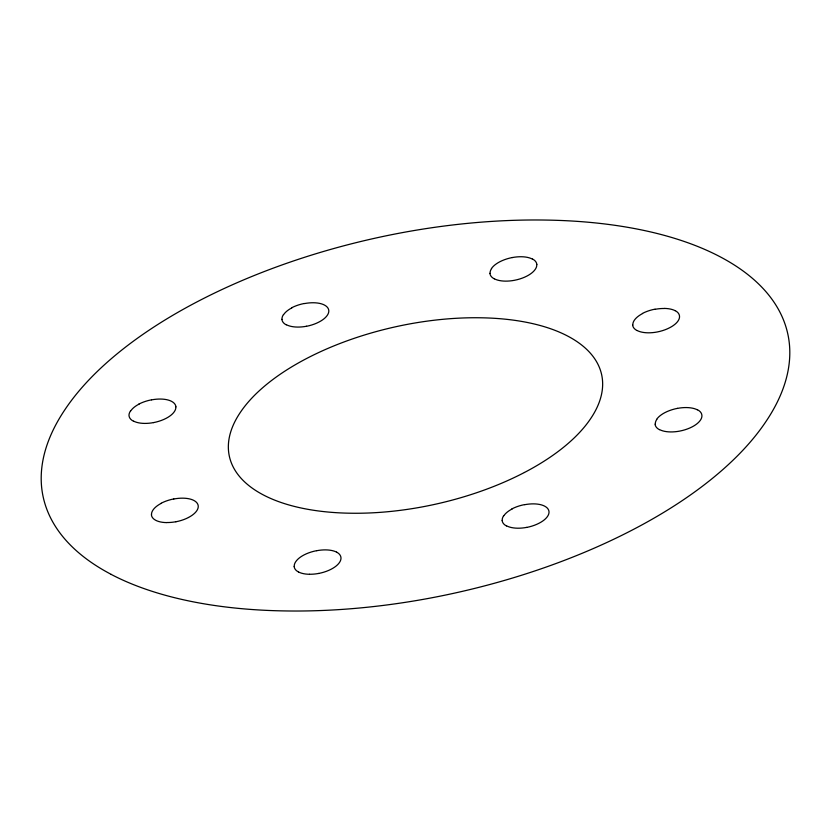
<?xml version="1.0" encoding="UTF-8"?>
<svg xmlns="http://www.w3.org/2000/svg" width="831" height="831" viewBox="0 0 831 831"><rect width="100%" height="100%" fill="white"/><g stroke="black" fill="none" stroke-linecap="round" stroke-linejoin="round"><path stroke-width="1.25" d="M659.658 429.648A23.715 11.322 -12.4 0 0 679.633 431.112A23.891 11.395 -12.4 0 0 692.15 426.874A23.715 11.322 -12.4 0 0 700.46 420.102A23.704 11.312 -12.4 0 0 701.904 415.323A23.881 11.395 -12.4 0 0 697.635 409.818M655.337 424.184A23.715 11.322 -12.4 0 1 656.791 419.395M659.419 429.679A23.891 11.395 -12.4 0 1 655.067 424.174M656.615 419.395A23.704 11.312 -12.4 0 1 664.914 412.623A23.881 11.395 -12.4 0 1 677.514 408.353M677.442 408.385A23.704 11.312 -12.4 0 1 697.396 409.849M153.569 422.584A23.715 11.312 -12.4 0 1 133.604 421.13M175.84 406.795A23.715 11.312 -12.4 0 1 174.385 411.584A23.715 11.312 -12.4 0 1 166.086 418.357A23.881 11.395 -12.4 0 1 153.486 422.615M130.747 410.878A23.715 11.312 -12.4 0 1 139.047 404.105M151.564 399.867A23.715 11.312 -12.4 0 1 171.529 401.331A23.881 11.395 -12.4 0 1 175.923 406.806M133.365 421.161A23.881 11.395 -12.4 0 1 129.013 415.656A23.704 11.312 -12.4 0 1 130.55 410.878M138.86 404.105A23.881 11.395 -12.4 0 1 151.45 399.836M536.753 264.487A23.704 11.312 -12.4 0 1 535.299 269.275A23.715 11.322 -12.4 0 1 526.999 276.037A23.891 11.395 -12.4 0 1 514.399 280.307A23.715 11.312 -12.4 0 1 494.435 278.852M494.268 278.842A23.891 11.395 -12.4 0 1 489.916 273.347M490.113 273.378A23.715 11.312 -12.4 0 1 491.568 268.6M491.464 268.558A23.704 11.312 -12.4 0 1 499.763 261.796A23.891 11.395 -12.4 0 1 512.363 257.527M512.28 257.558A23.704 11.312 -12.4 0 1 532.235 259.023M532.494 258.992A23.891 11.395 -12.4 0 1 536.847 264.487M318.699 573.432A23.704 11.312 -12.4 0 1 309.527 574.252M316.684 550.714A23.715 11.322 -12.4 0 1 336.659 552.168M318.616 573.463A23.881 11.395 -12.4 0 0 331.216 569.193A23.704 11.312 -12.4 0 0 339.515 562.431A23.715 11.322 -12.4 0 0 340.97 557.643A23.891 11.395 -12.4 0 0 336.617 552.137M298.495 571.998A23.881 11.395 -12.4 0 1 294.143 566.503M309.444 574.283A23.715 11.312 -12.4 0 1 298.578 572.008M294.257 566.534A23.715 11.312 -12.4 0 1 295.711 561.746A23.715 11.322 -12.4 0 1 303.98 554.952A23.891 11.395 -12.4 0 1 316.58 550.683M188.502 517.474A23.725 11.322 -12.4 0 0 198.235 505.954A23.891 11.395 -12.4 0 0 193.883 500.459A23.715 11.312 -12.4 0 0 173.856 498.995M175.975 521.712A23.725 11.322 -12.4 0 1 166.802 522.533M188.481 517.505A23.881 11.395 -12.4 0 1 175.881 521.775M151.408 514.815A23.881 11.395 -12.4 0 0 155.761 520.32A23.715 11.312 -12.4 0 0 166.709 522.606M161.193 503.212A23.881 11.395 -12.4 0 1 173.793 498.943M151.522 514.846A23.715 11.312 -12.4 0 1 161.256 503.337M526.719 527.384A23.715 11.322 -12.4 0 1 506.754 525.919M503.856 515.698A23.715 11.322 -12.4 0 1 512.166 508.936M524.683 504.697A23.715 11.322 -12.4 0 1 544.658 506.152A23.881 11.395 -12.4 0 1 549 511.574A23.715 11.322 -12.4 0 1 539.236 523.135A23.881 11.395 -12.4 0 1 526.615 527.446M506.495 525.981A23.881 11.395 -12.4 0 1 502.142 520.476M511.927 508.884A23.881 11.395 -12.4 0 1 524.527 504.614M502.225 520.486A23.704 11.312 -12.4 0 1 503.679 515.698M306.504 326.251A23.715 11.312 -12.4 0 1 286.539 324.796M283.651 314.585A23.715 11.312 -12.4 0 1 291.951 307.813M304.468 303.575A23.715 11.312 -12.4 0 1 324.433 305.039A23.891 11.395 -12.4 0 1 328.785 310.451A23.715 11.312 -12.4 0 1 319.021 322.013A23.891 11.395 -12.4 0 1 306.39 326.323M286.259 324.859A23.891 11.395 -12.4 0 1 281.906 319.364M291.702 307.75A23.891 11.395 -12.4 0 1 304.302 303.481M282.01 319.364A23.715 11.322 -12.4 0 1 283.454 314.575M664.301 308.415A23.704 11.312 -12.4 0 1 675.167 310.701M636.993 330.53A23.891 11.395 -12.4 0 1 632.64 325.025M642.436 313.422A23.891 11.395 -12.4 0 1 655.036 309.153M675.156 310.617A23.891 11.395 -12.4 0 1 679.519 316.123A23.704 11.312 -12.4 0 1 669.755 327.684A23.891 11.395 -12.4 0 1 657.124 331.995A23.715 11.312 -12.4 0 1 637.159 330.53M632.848 325.066A23.715 11.312 -12.4 0 1 642.581 313.557M655.098 309.319A23.715 11.312 -12.4 0 1 664.27 308.498M111.188 574.408A379.414 181.044 -12.4 0 0 285.002 610.93A379.414 181.044 -12.4 0 0 431.767 597.79A382.156 182.353 -12.4 0 0 633.336 529.472A379.403 181.033 -12.4 0 0 766.192 421.172A379.414 181.044 -12.4 0 0 789.45 344.647A382.167 182.353 -12.4 0 0 719.791 256.613A379.414 181.044 -12.4 0 0 545.998 220.07A379.403 181.033 -12.4 0 0 399.233 233.21A382.167 182.353 -12.4 0 0 197.664 301.528A379.414 181.044 -12.4 0 0 64.808 409.839A379.403 181.033 -12.4 0 0 41.55 486.353A382.156 182.353 -12.4 0 0 111.209 574.387M524.434 472.486A189.707 90.517 -12.4 0 0 590.851 418.336A189.697 90.517 -12.4 0 0 602.475 380.068A191.068 91.171 -12.4 0 0 567.646 336.056A189.707 90.517 -12.4 0 0 480.754 317.785A189.717 90.527 -12.4 0 0 407.367 324.36A191.078 91.171 -12.4 0 0 306.587 358.514A189.697 90.517 -12.4 0 0 240.159 412.664A189.707 90.517 -12.4 0 0 228.525 450.921A191.078 91.181 -12.4 0 0 263.365 494.944A189.707 90.527 -12.4 0 0 350.256 513.215A189.697 90.517 -12.4 0 0 423.633 506.64A191.078 91.171 -12.4 0 0 524.423 472.486"/></g></svg>
